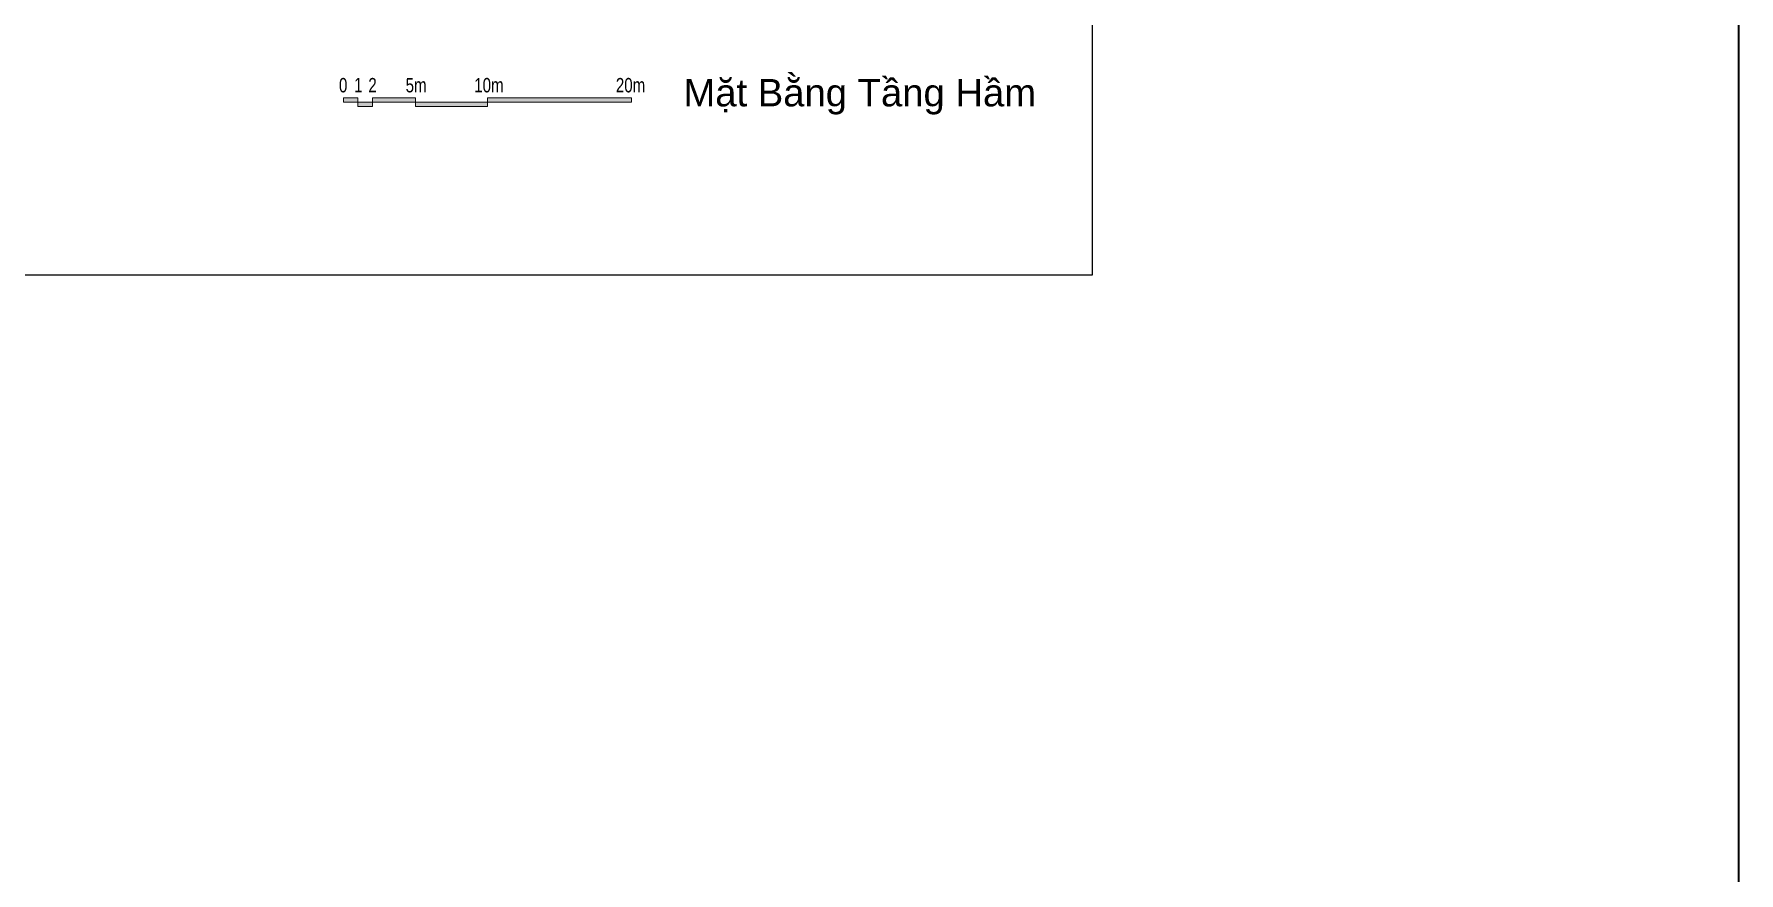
# Model space of a CAD drawing. Header units: millimetres. Extents: x 90964 to 877642, y 656808 to 1438307.
# Drawn here: x 370687 to 489062, y 1271187 to 1329422 of the extents above; entities that cross this region are included whole.
import ezdxf
from ezdxf.enums import TextEntityAlignment as Align

# ---------------------------------------------------------------- set-up
doc = ezdxf.new("R2010")
doc.units = ezdxf.units.MM
doc.header["$LTSCALE"] = 300
doc.layers.get('Defpoints').update_dxf_attribs({"color": 6})
doc.layers.add('A-CAY', color=7, linetype='Continuous', lineweight=13, true_color=0x3b7500)
doc.layers.add('A-TEXT', color=9, linetype='Continuous', lineweight=18)
doc.layers.add('A-TUONG', color=7, linetype='Continuous', lineweight=35)
doc.styles.add('A1-arial', font='arial.ttf', dxfattribs={"width": 0.8})

# ---------------------------------------------------------------- blocks, each defined once
blk = doc.blocks.new('as deqwer')
at = {"layer": 'A-CAY'}
h = blk.add_hatch(color=251, dxfattribs=at)
h.dxf.hatch_style = 1
h.paths.add_polyline_path([(0, 301), (-10000, 301), (-10000, 0), (0, 0)])
h.paths.add_polyline_path([(-15000, -301), (-10000, -301), (-10000, 0), (-15000, 0)])
h.paths.add_polyline_path([(-18000, 0), (-15000, 0), (-15000, 301), (-18000, 301)])
h.paths.add_polyline_path([(-19000, -301), (-18000, -301), (-18000, 0), (-19000, 0)])
h.paths.add_polyline_path([(-20000, 0), (-19000, 0), (-19000, 301), (-20000, 301)])
at = {"layer": 'A-CAY', "color": 251}
for points in [[(-20000, 0), (-19000, 0), (-19000, 301), (-20000, 301)], [(-18000, 0), (-15000, 0), (-15000, 301), (-18000, 301)], [(0, 301), (-10000, 301), (-10000, 0), (0, 0)], [(-19000, -301), (-18000, -301), (-18000, 0), (-19000, 0)], [(-15000, -301), (-10000, -301), (-10000, 0), (-15000, 0)]]:
    blk.add_lwpolyline(points, close=True, dxfattribs=at)
at = {"layer": 'A-TEXT', "style": 'A1-arial', "width": 0.75}
for s, p in [('0', (-20030, 671)), ('1', (-18980, 671)), ('2', (-17991, 671)), ('5m', (-14965, 671)), ('10m', (-9908, 671)), ('20m', (-76, 671))]:
    blk.add_text(s, height=1000, dxfattribs=at).set_placement(p, align=Align.CENTER)

msp = doc.modelspace()

# ---------------------------------------------------------------- linework, layer by layer
at = {"layer": 'A-TUONG'}
msp.add_lwpolyline([(489062.3, 1438307.3), (90964.1, 1438307.3), (90964.1, 656808), (489062.3, 656808)], close=True, dxfattribs=at)
at = {"layer": 'Defpoints', "color": 1}
msp.add_lwpolyline([(294836.5, 1312716.3), (444169.9, 1312716.3), (444169.9, 1418316.3), (294836.5, 1418316.3)], close=True, dxfattribs=at)

# ---------------------------------------------------------------- block references
at = {"layer": 'A-CAY'}
msp.add_blockref('as deqwer', (412177.2, 1324705.8), dxfattribs=at)

# ---------------------------------------------------------------- texts
at = {"layer": 'A-TEXT', "style": 'A1-arial'}
msp.add_text('Mặt Bằng Tầng Hầm', height=1900, dxfattribs=at).set_placement((440259.8, 1324405.2), align=Align.RIGHT)

doc.saveas('drawing.dxf')
